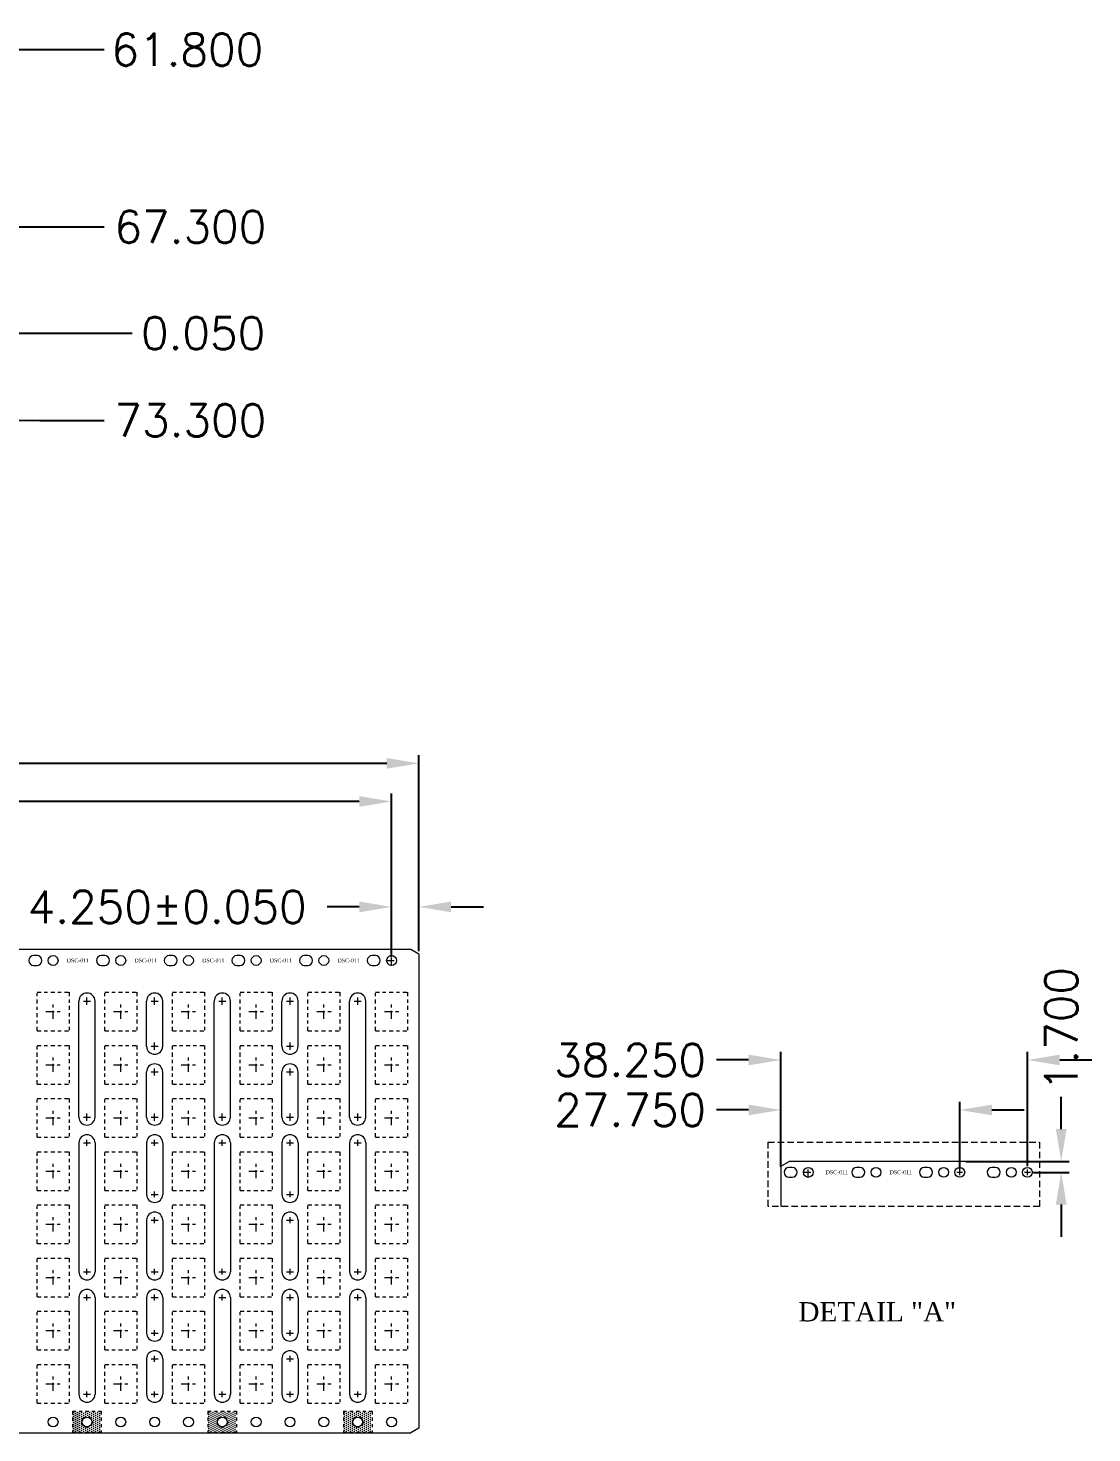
# Model space of a CAD drawing. Header units: inches. Extents: x -19 to 58, y -108 to 12.
# Drawn here: x 25.43 to 58.44, y -104.72 to -61.13 of the extents above; entities that cross this region are included whole.
import ezdxf

# ---------------------------------------------------------------- set-up
doc = ezdxf.new("R2010")
doc.units = ezdxf.units.IN
doc.header["$LTSCALE"] = 0.1
doc.header["$MEASUREMENT"] = 0
for name, pattern in [('ACANSTGL', [0.11811, 0.07874, -0.03937]), ('CENTER', [2, 1.25, -0.25, 0.25, -0.25]), ('DASHED2', [0.375, 0.25, -0.125]), ('HIDDEN', [0.375, 0.25, -0.125])]:
    doc.linetypes.add(name, pattern=pattern)
doc.layers.add('1', color=7, linetype='Continuous')
doc.layers.add('3D', color=4, linetype='Continuous')
doc.layers.add('1D', color=4, linetype='Continuous', lineweight=9)
doc.layers.add('P-L', color=7, linetype='HIDDEN', lineweight=13)
doc.styles.add('ROMANS2', font='romantic.ttf')
doc.styles.add('TEXT-1', font='simplex.shx')
doc.dimstyles.new('DM-1-1', dxfattribs={"dimtxt": 1, "dimasz": 1, "dimexe": 0.25, "dimexo": 0.1, "dimgap": 0.2, "dimtad": 0, "dimdec": 3, "dimzin": 0, "dimdsep": 46, "dimtxsty": 'TEXT-1', "dimcen": 0.09, "dimclrd": 256, "dimclre": 256, "dimclrt": 256, "dimadec": 0, "dimazin": 0, "dimtfac": 1, "dimtdec": 3, "dimtofl": 0, "dimtmove": 0, "dimatfit": 0, "dimfxl": 1, "dimtolj": 1, "dimtzin": 0, "dimarcsym": 0})
doc.dimstyles.new('複本 DM-1-5', dxfattribs={"dimtxt": 1, "dimasz": 1, "dimexe": 0.25, "dimexo": 0.1, "dimgap": 0.2, "dimtad": 0, "dimdec": 3, "dimlfac": 5, "dimzin": 0, "dimdsep": 46, "dimtxsty": 'TEXT-1', "dimcen": 0.09, "dimclrd": 256, "dimclre": 256, "dimclrt": 256, "dimadec": 0, "dimazin": 0, "dimtfac": 1, "dimtdec": 3, "dimtofl": 0, "dimtmove": 0, "dimatfit": 0, "dimfxl": 1, "dimtolj": 1, "dimtzin": 0, "dimarcsym": 0})

# ---------------------------------------------------------------- blocks, each defined once
blk = doc.blocks.new('*D29')
at = {"layer": '1D', "lineweight": -2, "transparency": 16777216}
for p, q in [((-1596.2, 505.932), (-1591.544, 505.932)), ((-1591.544, 505.932), (-1589.544, 505.928)), ((-1589.544, 505.928), (-1587.544, 505.928))]:
    blk.add_line(p, q, dxfattribs=at)
at = {"layer": 'Defpoints', "color": 0, "transparency": 16777216}
for p in [(-1615.334, 579.232), (-1596.3, 505.932), (-1587.544, 505.928)]:
    blk.add_point(p, dxfattribs=at)
at = {"layer": '1D', "transparency": 16777216, "insert": (-1584.868, 505.928), "char_height": 1, "attachment_point": 5, "style": 'TEXT-1'}
blk.add_mtext('\\A1;73.300', dxfattribs=at)
blk = doc.blocks.new('*D13')
at = {"layer": '1D', "lineweight": -2, "transparency": 16777216}
for p, q in [((-1627.778, 489.461), (-1627.778, 495.534)), ((-1626.778, 495.284), (-1610.337, 495.284)), ((-1578.778, 495.284), (-1598.699, 495.284)), ((-1577.778, 489.461), (-1577.778, 495.534))]:
    blk.add_line(p, q, dxfattribs=at)
at = {"layer": '1D', "transparency": 16777216}
for points in [[(-1626.778, 495.451), (-1626.778, 495.118), (-1627.778, 495.284)], [(-1578.778, 495.451), (-1578.778, 495.118), (-1577.778, 495.284)]]:
    blk.add_solid(points, dxfattribs=at)
at = {"layer": 'Defpoints', "color": 0, "transparency": 16777216}
for p in [(-1577.778, 495.284), (-1627.778, 489.361), (-1577.778, 489.361)]:
    blk.add_point(p, dxfattribs=at)
at = {"layer": '1D', "transparency": 16777216, "insert": (-1604.518, 495.284), "char_height": 1, "attachment_point": 5, "style": 'TEXT-1'}
blk.add_mtext('\\A1;250.000%%p0.100', dxfattribs=at)
blk = doc.blocks.new('*D14')
at = {"layer": '1D', "lineweight": -2, "transparency": 16777216}
for p, q in [((-1626.928, 489.267), (-1626.928, 494.351)), ((-1578.628, 489.267), (-1578.628, 494.351)), ((-1625.928, 494.101), (-1610.231, 494.101)), ((-1579.628, 494.101), (-1598.593, 494.101))]:
    blk.add_line(p, q, dxfattribs=at)
at = {"layer": '1D', "transparency": 16777216}
for points in [[(-1625.928, 494.268), (-1625.928, 493.934), (-1626.928, 494.101)], [(-1579.628, 494.268), (-1579.628, 493.934), (-1578.628, 494.101)]]:
    blk.add_solid(points, dxfattribs=at)
at = {"layer": 'Defpoints', "color": 0, "transparency": 16777216}
for p in [(-1578.628, 494.101), (-1626.928, 489.167), (-1578.628, 489.167)]:
    blk.add_point(p, dxfattribs=at)
at = {"layer": '1D', "transparency": 16777216, "insert": (-1604.412, 494.101), "char_height": 1, "attachment_point": 5, "style": 'TEXT-1'}
blk.add_mtext('\\A1;241.500%%p0.050', dxfattribs=at)
blk = doc.blocks.new('*D17')
at = {"layer": '1D', "lineweight": -2, "transparency": 16777216}
for p, q in [((-1578.628, 489.267), (-1578.628, 491.08)), ((-1577.778, 489.461), (-1577.778, 491.08)), ((-1579.628, 490.83), (-1580.628, 490.83)), ((-1576.778, 490.83), (-1575.778, 490.83))]:
    blk.add_line(p, q, dxfattribs=at)
at = {"layer": '1D', "transparency": 16777216}
for points in [[(-1579.628, 490.997), (-1579.628, 490.663), (-1578.628, 490.83)], [(-1576.778, 490.997), (-1576.778, 490.663), (-1577.778, 490.83)]]:
    blk.add_solid(points, dxfattribs=at)
at = {"layer": 'Defpoints', "color": 0, "transparency": 16777216}
for p in [(-1578.628, 490.83), (-1578.628, 489.167), (-1577.778, 489.361)]:
    blk.add_point(p, dxfattribs=at)
at = {"layer": '1D', "transparency": 16777216, "insert": (-1585.59, 490.83), "char_height": 1, "attachment_point": 5, "style": 'TEXT-1'}
blk.add_mtext('\\A1;4.250%%p0.050', dxfattribs=at)
blk = doc.blocks.new('*D41')
at = {"layer": '1D', "lineweight": -2, "transparency": 16777216}
blk.add_line((-1609.984, 511.932), (-1587.544, 511.932), dxfattribs=at)
at = {"layer": 'Defpoints', "color": 0, "transparency": 16777216}
for p in [(-1615.334, 579.232), (-1610.084, 511.932), (-1587.544, 511.932)]:
    blk.add_point(p, dxfattribs=at)
at = {"layer": '1D', "transparency": 16777216, "insert": (-1584.868, 511.932), "char_height": 1, "attachment_point": 5, "style": 'TEXT-1'}
blk.add_mtext('\\A1;67.300', dxfattribs=at)
blk = doc.blocks.new('*D42')
at = {"layer": '1D', "lineweight": -2, "transparency": 16777216}
blk.add_line((-1599.484, 517.432), (-1587.544, 517.432), dxfattribs=at)
at = {"layer": 'Defpoints', "color": 0, "transparency": 16777216}
for p in [(-1615.334, 579.232), (-1599.584, 517.432), (-1587.544, 517.432)]:
    blk.add_point(p, dxfattribs=at)
at = {"layer": '1D', "transparency": 16777216, "insert": (-1584.963, 517.432), "char_height": 1, "attachment_point": 5, "style": 'TEXT-1'}
blk.add_mtext('\\A1;61.800', dxfattribs=at)
blk = doc.blocks.new('*D48')
at = {"layer": '1D', "lineweight": -2, "transparency": 16777216}
for p, q in [((-1609.322, 507.732), (-1609.322, 508.883)), ((-1609.272, 507.732), (-1609.272, 508.883)), ((-1610.322, 508.633), (-1611.322, 508.633)), ((-1608.272, 508.633), (-1586.672, 508.633))]:
    blk.add_line(p, q, dxfattribs=at)
at = {"layer": '1D', "transparency": 16777216}
for points in [[(-1610.322, 508.799), (-1610.322, 508.466), (-1609.322, 508.633)], [(-1608.272, 508.799), (-1608.272, 508.466), (-1609.272, 508.633)]]:
    blk.add_solid(points, dxfattribs=at)
at = {"layer": 'Defpoints', "color": 0, "transparency": 16777216}
for p in [(-1609.272, 508.633), (-1609.322, 507.632), (-1609.272, 507.632)]:
    blk.add_point(p, dxfattribs=at)
at = {"layer": '1D', "transparency": 16777216, "insert": (-1584.472, 508.633), "char_height": 1, "attachment_point": 5, "style": 'TEXT-1'}
blk.add_mtext('\\A1;0.050', dxfattribs=at)
blk = doc.blocks.new('*D52')
at = {"layer": '1D', "lineweight": -2, "transparency": 16777216}
for p, q in [((-1566.547, 482.768), (-1566.547, 484.778)), ((-1560.997, 482.693), (-1560.997, 484.778)), ((-1567.547, 484.528), (-1568.547, 484.528)), ((-1559.997, 484.528), (-1558.997, 484.528))]:
    blk.add_line(p, q, dxfattribs=at)
at = {"layer": '1D', "transparency": 16777216}
for points in [[(-1567.547, 484.695), (-1567.547, 484.361), (-1566.547, 484.528)], [(-1559.997, 484.695), (-1559.997, 484.361), (-1560.997, 484.528)]]:
    blk.add_solid(points, dxfattribs=at)
at = {"layer": 'Defpoints', "color": 0, "transparency": 16777216}
for p in [(-1566.547, 484.528), (-1566.547, 482.668), (-1560.997, 482.593)]:
    blk.add_point(p, dxfattribs=at)
at = {"layer": '1D', "transparency": 16777216, "insert": (-1571.224, 484.528), "char_height": 1, "attachment_point": 5, "style": 'TEXT-1'}
blk.add_mtext('\\A1;27.750', dxfattribs=at)
blk = doc.blocks.new('*D53')
at = {"layer": '1D', "lineweight": -2, "transparency": 16777216}
for p, q in [((-1557.849, 483.933), (-1557.849, 484.933)), ((-1560.81, 482.933), (-1557.599, 482.933)), ((-1558.707, 482.593), (-1557.599, 482.593)), ((-1557.849, 481.593), (-1557.849, 480.593))]:
    blk.add_line(p, q, dxfattribs=at)
at = {"layer": '1D', "transparency": 16777216}
for points in [[(-1558.016, 483.933), (-1557.683, 483.933), (-1557.849, 482.933)], [(-1558.016, 481.593), (-1557.683, 481.593), (-1557.849, 482.593)]]:
    blk.add_solid(points, dxfattribs=at)
at = {"layer": 'Defpoints', "color": 0, "transparency": 16777216}
for p in [(-1560.91, 482.933), (-1558.807, 482.593), (-1557.849, 482.933)]:
    blk.add_point(p, dxfattribs=at)
at = {"layer": '1D', "transparency": 16777216, "insert": (-1557.849, 487.038), "char_height": 1, "attachment_point": 5, "rotation": 90, "style": 'TEXT-1'}
blk.add_mtext('\\A1;1.700', dxfattribs=at)
blk = doc.blocks.new('*D54')
at = {"layer": '1D', "lineweight": -2, "transparency": 16777216}
for p, q in [((-1567.547, 486.08), (-1568.547, 486.08)), ((-1566.547, 483.435), (-1566.547, 486.33)), ((-1558.897, 482.783), (-1558.897, 486.33)), ((-1557.897, 486.08), (-1556.897, 486.08))]:
    blk.add_line(p, q, dxfattribs=at)
at = {"layer": '1D', "transparency": 16777216}
for points in [[(-1567.547, 486.247), (-1567.547, 485.913), (-1566.547, 486.08)], [(-1557.897, 486.247), (-1557.897, 485.913), (-1558.897, 486.08)]]:
    blk.add_solid(points, dxfattribs=at)
at = {"layer": 'Defpoints', "color": 0, "transparency": 16777216}
for p in [(-1566.547, 486.08), (-1566.547, 483.335), (-1558.897, 482.683)]:
    blk.add_point(p, dxfattribs=at)
at = {"layer": '1D', "transparency": 16777216, "insert": (-1571.224, 486.08), "char_height": 1, "attachment_point": 5, "style": 'TEXT-1'}
blk.add_mtext('\\A1;38.250', dxfattribs=at)

msp = doc.modelspace()

# ---------------------------------------------------------------- hatches: boundary and pattern name
at = {"layer": '1D'}
h = msp.add_hatch(dxfattribs=at)
h.set_pattern_fill('DOTS', color=0, angle=90, style=0)
h.set_pattern_definition([(90, (-2052.287314, 220.92029), (-0.0625, 0.03125), [0, -0.0625])])
h.paths.add_polyline_path([(26.8107, -104.04979), (26.8107, -104.70479), (27.7007, -104.70479), (27.7007, -104.04979)])
edge = h.paths.add_edge_path(flags=16)
edge.add_arc((27.2557, -104.38479), 0.1624, 0, 360)
h = msp.add_hatch(dxfattribs=at)
h.set_pattern_fill('DOTS', color=0, angle=90, style=0)
h.set_pattern_definition([(90, (-2048.087314, 220.92029), (-0.0625, 0.03125), [0, -0.0625])])
h.paths.add_polyline_path([(31.0107, -104.04979), (31.0107, -104.70479), (31.9007, -104.70479), (31.9007, -104.04979)])
edge = h.paths.add_edge_path(flags=16)
edge.add_arc((31.4557, -104.38479), 0.1624, 0, 360)
h = msp.add_hatch(dxfattribs=at)
h.set_pattern_fill('DOTS', color=0, angle=90, style=0)
h.set_pattern_definition([(90, (-2043.887314, 220.92029), (-0.0625, 0.03125), [0, -0.0625])])
h.paths.add_polyline_path([(35.2107, -104.04979), (35.2107, -104.70479), (36.1007, -104.70479), (36.1007, -104.04979)])
edge = h.paths.add_edge_path(flags=16)
edge.add_arc((35.6557, -104.38479), 0.1624, 0, 360)

# ---------------------------------------------------------------- linework, layer by layer
at = {"lineweight": 9}
for p, q in [((37.3023, -89.72479), (-12.1909, -89.72479)), ((37.5557, -89.87111), (37.3023, -89.72479)), ((37.5557, -89.87111), (37.5557, -104.57847)), ((48.78642, -96.44508), (49.03982, -96.29876)), ((54.81444, -96.29876), (49.03982, -96.29876)), ((48.78642, -96.44508), (48.78642, -97.69621)), ((37.5557, -104.57847), (37.3023, -104.72479)), ((-12.1909, -104.72479), (37.3023, -104.72479))]:
    msp.add_line(p, q, dxfattribs=at)
at = {"layer": '1', "lineweight": 9}
for p, q in [((25.7057, -89.91239), (25.6057, -89.91239)), ((25.6057, -90.21719), (25.7057, -90.21719)), ((27.8057, -89.91239), (27.7057, -89.91239)), ((27.7057, -90.21719), (27.8057, -90.21719)), ((29.9057, -89.91239), (29.8057, -89.91239)), ((29.8057, -90.21719), (29.9057, -90.21719)), ((32.0057, -89.91239), (31.9057, -89.91239)), ((31.9057, -90.21719), (32.0057, -90.21719)), ((34.1057, -89.91239), (34.0057, -89.91239)), ((34.0057, -90.21719), (34.1057, -90.21719)), ((36.2057, -89.91239), (36.1057, -89.91239)), ((36.1057, -90.21719), (36.2057, -90.21719)), ((49.13642, -96.48636), (49.03642, -96.48636)), ((51.23642, -96.48636), (51.13642, -96.48636)), ((53.33642, -96.48636), (53.23642, -96.48636)), ((55.43642, -96.48636), (55.33642, -96.48636)), ((49.03642, -96.79116), (49.13642, -96.79116)), ((51.13642, -96.79116), (51.23642, -96.79116)), ((53.23642, -96.79116), (53.33642, -96.79116)), ((55.33642, -96.79116), (55.43642, -96.79116))]:
    msp.add_line(p, q, dxfattribs=at)
at = {"layer": '1', "lineweight": 9, "ltscale": 2}
for centre in [(26.2057, -90.06479), (28.3057, -90.06479), (30.4057, -90.06479), (32.5057, -90.06479), (34.6057, -90.06479), (36.7057, -90.06479), (49.63642, -96.63876), (51.73642, -96.63876), (53.83642, -96.63876), (55.93642, -96.63876)]:
    msp.add_circle(centre, 0.1524, dxfattribs=at)
at = {"layer": '1', "lineweight": 9}
for centre in [(26.2057, -104.38479), (27.2557, -104.38479), (28.3057, -104.38479), (29.3557, -104.38479), (30.4057, -104.38479), (31.4557, -104.38479), (32.5057, -104.38479), (33.5557, -104.38479), (34.6057, -104.38479), (35.6557, -104.38479), (36.7057, -104.38479)]:
    msp.add_circle(centre, 0.1524, dxfattribs=at)
for centre, start, end in [((25.6057, -90.06479), 90, 270), ((25.7057, -90.06479), 270, 90), ((27.7057, -90.06479), 90, 270), ((27.8057, -90.06479), 270, 90), ((29.8057, -90.06479), 90, 270), ((29.9057, -90.06479), 270, 90), ((31.9057, -90.06479), 90, 270), ((32.0057, -90.06479), 270, 90), ((34.0057, -90.06479), 90, 270), ((34.1057, -90.06479), 270, 90), ((36.1057, -90.06479), 90, 270), ((36.2057, -90.06479), 270, 90), ((49.03642, -96.63876), 90, 270), ((49.13642, -96.63876), 270, 90), ((51.13642, -96.63876), 90, 270), ((51.23642, -96.63876), 270, 90), ((53.23642, -96.63876), 90, 270), ((53.33642, -96.63876), 270, 90), ((55.33642, -96.63876), 90, 270), ((55.43642, -96.63876), 270, 90)]:
    msp.add_arc(centre, 0.1524, start, end, dxfattribs=at)
at = {"layer": '1D', "color": 0}
for p, q in [((27.00569, -94.92479), (27.00569, -91.32479)), ((27.50569, -94.92479), (27.50569, -91.32479)), ((29.10569, -92.72479), (29.10569, -91.32479)), ((29.60569, -92.72479), (29.60569, -91.32479)), ((31.20569, -94.92479), (31.20569, -91.32479)), ((31.70569, -94.92479), (31.70569, -91.32479)), ((33.30569, -92.72479), (33.30569, -91.32479)), ((33.80569, -92.72479), (33.80569, -91.32479)), ((35.40569, -94.92479), (35.40569, -91.32479)), ((35.90569, -94.92479), (35.90569, -91.32479)), ((29.10569, -94.92479), (29.10569, -93.52479)), ((29.60569, -94.92479), (29.60569, -93.52479)), ((33.30569, -94.92479), (33.30569, -93.52479)), ((33.80569, -94.92479), (33.80569, -93.52479)), ((27.00569, -95.72479), (27.00569, -99.72479)), ((27.50569, -95.72479), (27.50569, -99.72479)), ((29.10569, -95.72479), (29.10569, -97.32479)), ((29.60569, -95.72479), (29.60569, -97.32479)), ((31.20569, -95.72479), (31.20569, -99.72479)), ((31.70569, -95.72479), (31.70569, -99.72479)), ((33.30569, -95.72479), (33.30569, -97.32479)), ((33.80569, -95.72479), (33.80569, -97.32479)), ((35.40569, -95.72479), (35.40569, -99.72479)), ((35.90569, -95.72479), (35.90569, -99.72479)), ((29.10569, -98.12479), (29.10569, -99.72479)), ((29.60569, -98.12479), (29.60569, -99.72479)), ((33.30569, -98.12479), (33.30569, -99.72479)), ((33.80569, -98.12479), (33.80569, -99.72479)), ((27.00569, -100.52479), (27.00569, -103.52479)), ((27.50569, -100.52479), (27.50569, -103.52479)), ((29.10569, -100.52479), (29.10569, -101.62479)), ((29.60569, -100.52479), (29.60569, -101.62479)), ((31.20569, -100.52479), (31.20569, -103.52479)), ((31.70569, -100.52479), (31.70569, -103.52479)), ((33.30569, -100.52479), (33.30569, -101.62479)), ((33.80569, -100.52479), (33.80569, -101.62479)), ((35.40569, -100.52479), (35.40569, -103.52479)), ((35.90569, -100.52479), (35.90569, -103.52479)), ((29.10569, -102.42479), (29.10569, -103.52479)), ((29.60569, -102.42479), (29.60569, -103.52479)), ((33.30569, -102.42479), (33.30569, -103.52479)), ((33.80569, -102.42479), (33.80569, -103.52479))]:
    msp.add_line(p, q, dxfattribs=at)
at = {"layer": '1D'}
for p, q in [((54.24642, -96.63876), (54.42642, -96.63876)), ((54.33642, -96.72876), (54.33642, -96.54876)), ((56.34642, -96.63876), (56.52642, -96.63876)), ((56.43642, -96.72876), (56.43642, -96.54876))]:
    msp.add_line(p, q, dxfattribs=at)
at = {"layer": '1D', "linetype": 'ACANSTGL', "ltscale": 10}
for p, q in [((26.8107, -104.04979), (27.7007, -104.04979)), ((26.8107, -104.04979), (26.8107, -104.70479)), ((27.7007, -104.04979), (27.7007, -104.70479)), ((31.0107, -104.04979), (31.9007, -104.04979)), ((31.0107, -104.04979), (31.0107, -104.70479)), ((31.9007, -104.04979), (31.9007, -104.70479)), ((35.2107, -104.04979), (36.1007, -104.04979)), ((35.2107, -104.04979), (35.2107, -104.70479)), ((36.1007, -104.04979), (36.1007, -104.70479)), ((26.8107, -104.70479), (27.7007, -104.70479)), ((31.0107, -104.70479), (31.9007, -104.70479)), ((35.2107, -104.70479), (36.1007, -104.70479))]:
    msp.add_line(p, q, dxfattribs=at)
at = {"layer": '1D', "color": 6, "linetype": 'DASHED2', "ltscale": 8}
msp.add_lwpolyline([(48.39175, -95.70225), (56.81444, -95.70225), (56.81444, -97.69621), (48.39175, -97.69621)], close=True, dxfattribs=at)
at = {"layer": '1D', "color": 0}
for centre in [(54.33642, -96.63876), (56.43642, -96.63876)]:
    msp.add_circle(centre, 0.1524, dxfattribs=at)
for centre, start, end in [((27.25569, -91.32479), 0, 180), ((29.35569, -91.32479), 0, 180), ((31.45569, -91.32479), 0, 180), ((33.55569, -91.32479), 0, 180), ((35.65569, -91.32479), 0, 180), ((29.35569, -92.72479), 180, 0), ((33.55569, -92.72479), 180, 0), ((29.35569, -93.52479), 0, 180), ((33.55569, -93.52479), 0, 180), ((27.25569, -94.92479), 180, 0), ((29.35569, -94.92479), 180, 0), ((31.45569, -94.92479), 180, 0), ((33.55569, -94.92479), 180, 0), ((35.65569, -94.92479), 180, 0), ((27.25569, -95.72479), 0, 180), ((29.35569, -95.72479), 0, 180), ((31.45569, -95.72479), 0, 180), ((33.55569, -95.72479), 0, 180), ((35.65569, -95.72479), 0, 180), ((29.35569, -97.32479), 180, 0), ((33.55569, -97.32479), 180, 0), ((29.35569, -98.12479), 0, 180), ((33.55569, -98.12479), 0, 180), ((27.25569, -99.72479), 180, 0), ((27.25569, -99.72479), 180, 0), ((29.35569, -99.72479), 180, 0), ((31.45569, -99.72479), 180, 0), ((31.45569, -99.72479), 180, 0), ((33.55569, -99.72479), 180, 0), ((35.65569, -99.72479), 180, 0), ((35.65569, -99.72479), 180, 0), ((27.25569, -100.52479), 0, 180), ((29.35569, -100.52479), 0, 180), ((31.45569, -100.52479), 0, 180), ((33.55569, -100.52479), 0, 180), ((35.65569, -100.52479), 0, 180), ((29.35569, -101.62479), 180, 0), ((33.55569, -101.62479), 180, 0), ((29.35569, -102.42479), 0, 180), ((33.55569, -102.42479), 0, 180), ((27.25569, -103.52479), 180, 0), ((29.35569, -103.52479), 180, 0), ((31.45569, -103.52479), 180, 0), ((33.55569, -103.52479), 180, 0), ((35.65569, -103.52479), 180, 0)]:
    msp.add_arc(centre, 0.25, start, end, dxfattribs=at)
at = {"layer": '3D', "color": 1, "linetype": 'CENTER', "lineweight": 9, "ltscale": 2}
for p, q in [((36.53878, -90.06479), (36.87262, -90.06479)), ((36.7057, -90.23171), (36.7057, -89.89787)), ((26.2057, -91.87235), (26.2057, -91.42724)), ((28.3057, -91.87235), (28.3057, -91.42724)), ((30.4057, -91.87235), (30.4057, -91.42724)), ((32.5057, -91.87235), (32.5057, -91.42724)), ((34.6057, -91.87235), (34.6057, -91.42724)), ((36.7057, -91.87235), (36.7057, -91.42724)), ((25.98314, -91.64979), (26.42826, -91.64979)), ((28.08314, -91.64979), (28.52826, -91.64979)), ((30.18314, -91.64979), (30.62826, -91.64979)), ((32.28314, -91.64979), (32.72826, -91.64979)), ((34.38314, -91.64979), (34.82826, -91.64979)), ((36.48314, -91.64979), (36.92826, -91.64979)), ((26.2057, -93.52235), (26.2057, -93.07724)), ((28.3057, -93.52235), (28.3057, -93.07724)), ((30.4057, -93.52235), (30.4057, -93.07724)), ((32.5057, -93.52235), (32.5057, -93.07724)), ((34.6057, -93.52235), (34.6057, -93.07724)), ((36.7057, -93.52235), (36.7057, -93.07724)), ((25.98314, -93.29979), (26.42826, -93.29979)), ((28.08314, -93.29979), (28.52826, -93.29979)), ((30.18314, -93.29979), (30.62826, -93.29979)), ((32.28314, -93.29979), (32.72826, -93.29979)), ((34.38314, -93.29979), (34.82826, -93.29979)), ((36.48314, -93.29979), (36.92826, -93.29979)), ((25.98314, -94.94979), (26.42826, -94.94979)), ((26.2057, -95.17235), (26.2057, -94.72724)), ((28.08314, -94.94979), (28.52826, -94.94979)), ((28.3057, -95.17235), (28.3057, -94.72724)), ((30.18314, -94.94979), (30.62826, -94.94979)), ((30.4057, -95.17235), (30.4057, -94.72724)), ((32.28314, -94.94979), (32.72826, -94.94979)), ((32.5057, -95.17235), (32.5057, -94.72724)), ((34.38314, -94.94979), (34.82826, -94.94979)), ((34.6057, -95.17235), (34.6057, -94.72724)), ((36.48314, -94.94979), (36.92826, -94.94979)), ((36.7057, -95.17235), (36.7057, -94.72724)), ((25.98314, -96.59979), (26.42826, -96.59979)), ((26.2057, -96.82235), (26.2057, -96.37724)), ((28.08314, -96.59979), (28.52826, -96.59979)), ((28.3057, -96.82235), (28.3057, -96.37724)), ((30.18314, -96.59979), (30.62826, -96.59979)), ((30.4057, -96.82235), (30.4057, -96.37724)), ((32.28314, -96.59979), (32.72826, -96.59979)), ((32.5057, -96.82235), (32.5057, -96.37724)), ((34.38314, -96.59979), (34.82826, -96.59979)), ((34.6057, -96.82235), (34.6057, -96.37724)), ((36.48314, -96.59979), (36.92826, -96.59979)), ((36.7057, -96.82235), (36.7057, -96.37724)), ((49.46951, -96.63876), (49.80334, -96.63876)), ((49.63642, -96.80567), (49.63642, -96.47184)), ((26.2057, -98.47235), (26.2057, -98.02724)), ((28.3057, -98.47235), (28.3057, -98.02724)), ((30.4057, -98.47235), (30.4057, -98.02724)), ((32.5057, -98.47235), (32.5057, -98.02724)), ((34.6057, -98.47235), (34.6057, -98.02724)), ((36.7057, -98.47235), (36.7057, -98.02724)), ((25.98314, -98.24979), (26.42826, -98.24979)), ((28.08314, -98.24979), (28.52826, -98.24979)), ((30.18314, -98.24979), (30.62826, -98.24979)), ((32.28314, -98.24979), (32.72826, -98.24979)), ((34.38314, -98.24979), (34.82826, -98.24979)), ((36.48314, -98.24979), (36.92826, -98.24979)), ((26.2057, -100.12235), (26.2057, -99.67724)), ((28.3057, -100.12235), (28.3057, -99.67724)), ((30.4057, -100.12235), (30.4057, -99.67724)), ((32.5057, -100.12235), (32.5057, -99.67724)), ((34.6057, -100.12235), (34.6057, -99.67724)), ((36.7057, -100.12235), (36.7057, -99.67724)), ((25.98314, -99.89979), (26.42826, -99.89979)), ((28.08314, -99.89979), (28.52826, -99.89979)), ((30.18314, -99.89979), (30.62826, -99.89979)), ((32.28314, -99.89979), (32.72826, -99.89979)), ((34.38314, -99.89979), (34.82826, -99.89979)), ((36.48314, -99.89979), (36.92826, -99.89979)), ((25.98314, -101.54979), (26.42826, -101.54979)), ((26.2057, -101.77235), (26.2057, -101.32724)), ((28.08314, -101.54979), (28.52826, -101.54979)), ((28.3057, -101.77235), (28.3057, -101.32724)), ((30.18314, -101.54979), (30.62826, -101.54979)), ((30.4057, -101.77235), (30.4057, -101.32724)), ((32.28314, -101.54979), (32.72826, -101.54979)), ((32.5057, -101.77235), (32.5057, -101.32724)), ((34.38314, -101.54979), (34.82826, -101.54979)), ((34.6057, -101.77235), (34.6057, -101.32724)), ((36.48314, -101.54979), (36.92826, -101.54979)), ((36.7057, -101.77235), (36.7057, -101.32724)), ((25.98314, -103.19979), (26.42826, -103.19979)), ((26.2057, -103.42235), (26.2057, -102.97724)), ((28.08314, -103.19979), (28.52826, -103.19979)), ((28.3057, -103.42235), (28.3057, -102.97724)), ((30.18314, -103.19979), (30.62826, -103.19979)), ((30.4057, -103.42235), (30.4057, -102.97724)), ((32.28314, -103.19979), (32.72826, -103.19979)), ((32.5057, -103.42235), (32.5057, -102.97724)), ((34.38314, -103.19979), (34.82826, -103.19979)), ((34.6057, -103.42235), (34.6057, -102.97724)), ((36.48314, -103.19979), (36.92826, -103.19979)), ((36.7057, -103.42235), (36.7057, -102.97724))]:
    msp.add_line(p, q, dxfattribs=at)
at = {"layer": '3D', "color": 2, "linetype": 'CENTER', "lineweight": 9}
for p, q in [((25.7057, -92.24979), (25.7057, -91.04979)), ((25.7057, -91.04979), (26.7057, -91.04979)), ((26.7057, -91.04979), (26.7057, -92.24979)), ((27.8057, -92.24979), (27.8057, -91.04979)), ((27.8057, -91.04979), (28.8057, -91.04979)), ((28.8057, -91.04979), (28.8057, -92.24979)), ((29.9057, -92.24979), (29.9057, -91.04979)), ((29.9057, -91.04979), (30.9057, -91.04979)), ((30.9057, -91.04979), (30.9057, -92.24979)), ((32.0057, -92.24979), (32.0057, -91.04979)), ((32.0057, -91.04979), (33.0057, -91.04979)), ((33.0057, -91.04979), (33.0057, -92.24979)), ((34.1057, -92.24979), (34.1057, -91.04979)), ((34.1057, -91.04979), (35.1057, -91.04979)), ((35.1057, -91.04979), (35.1057, -92.24979)), ((36.2057, -92.24979), (36.2057, -91.04979)), ((36.2057, -91.04979), (37.2057, -91.04979)), ((37.2057, -91.04979), (37.2057, -92.24979)), ((25.7057, -92.24979), (26.7057, -92.24979)), ((27.8057, -92.24979), (28.8057, -92.24979)), ((29.9057, -92.24979), (30.9057, -92.24979)), ((32.0057, -92.24979), (33.0057, -92.24979)), ((34.1057, -92.24979), (35.1057, -92.24979)), ((36.2057, -92.24979), (37.2057, -92.24979)), ((25.7057, -93.89979), (25.7057, -92.69979)), ((25.7057, -92.69979), (26.7057, -92.69979)), ((26.7057, -92.69979), (26.7057, -93.89979)), ((27.8057, -93.89979), (27.8057, -92.69979)), ((27.8057, -92.69979), (28.8057, -92.69979)), ((28.8057, -92.69979), (28.8057, -93.89979)), ((29.9057, -93.89979), (29.9057, -92.69979)), ((29.9057, -92.69979), (30.9057, -92.69979)), ((30.9057, -92.69979), (30.9057, -93.89979)), ((32.0057, -93.89979), (32.0057, -92.69979)), ((32.0057, -92.69979), (33.0057, -92.69979)), ((33.0057, -92.69979), (33.0057, -93.89979)), ((34.1057, -93.89979), (34.1057, -92.69979)), ((34.1057, -92.69979), (35.1057, -92.69979)), ((35.1057, -92.69979), (35.1057, -93.89979)), ((36.2057, -93.89979), (36.2057, -92.69979)), ((36.2057, -92.69979), (37.2057, -92.69979)), ((37.2057, -92.69979), (37.2057, -93.89979)), ((25.7057, -93.89979), (26.7057, -93.89979)), ((27.8057, -93.89979), (28.8057, -93.89979)), ((29.9057, -93.89979), (30.9057, -93.89979)), ((32.0057, -93.89979), (33.0057, -93.89979)), ((34.1057, -93.89979), (35.1057, -93.89979)), ((36.2057, -93.89979), (37.2057, -93.89979)), ((25.7057, -95.54979), (25.7057, -94.34979)), ((25.7057, -94.34979), (26.7057, -94.34979)), ((26.7057, -94.34979), (26.7057, -95.54979)), ((27.8057, -95.54979), (27.8057, -94.34979)), ((27.8057, -94.34979), (28.8057, -94.34979)), ((28.8057, -94.34979), (28.8057, -95.54979)), ((29.9057, -95.54979), (29.9057, -94.34979)), ((29.9057, -94.34979), (30.9057, -94.34979)), ((30.9057, -94.34979), (30.9057, -95.54979)), ((32.0057, -95.54979), (32.0057, -94.34979)), ((32.0057, -94.34979), (33.0057, -94.34979)), ((33.0057, -94.34979), (33.0057, -95.54979)), ((34.1057, -95.54979), (34.1057, -94.34979)), ((34.1057, -94.34979), (35.1057, -94.34979)), ((35.1057, -94.34979), (35.1057, -95.54979)), ((36.2057, -95.54979), (36.2057, -94.34979)), ((36.2057, -94.34979), (37.2057, -94.34979)), ((37.2057, -94.34979), (37.2057, -95.54979)), ((25.7057, -95.54979), (26.7057, -95.54979)), ((27.8057, -95.54979), (28.8057, -95.54979)), ((29.9057, -95.54979), (30.9057, -95.54979)), ((32.0057, -95.54979), (33.0057, -95.54979)), ((34.1057, -95.54979), (35.1057, -95.54979)), ((36.2057, -95.54979), (37.2057, -95.54979)), ((25.7057, -97.19979), (25.7057, -95.99979)), ((25.7057, -95.99979), (26.7057, -95.99979)), ((26.7057, -95.99979), (26.7057, -97.19979)), ((27.8057, -97.19979), (27.8057, -95.99979)), ((27.8057, -95.99979), (28.8057, -95.99979)), ((28.8057, -95.99979), (28.8057, -97.19979)), ((29.9057, -97.19979), (29.9057, -95.99979)), ((29.9057, -95.99979), (30.9057, -95.99979)), ((30.9057, -95.99979), (30.9057, -97.19979)), ((32.0057, -97.19979), (32.0057, -95.99979)), ((32.0057, -95.99979), (33.0057, -95.99979)), ((33.0057, -95.99979), (33.0057, -97.19979)), ((34.1057, -97.19979), (34.1057, -95.99979)), ((34.1057, -95.99979), (35.1057, -95.99979)), ((35.1057, -95.99979), (35.1057, -97.19979)), ((36.2057, -97.19979), (36.2057, -95.99979)), ((36.2057, -95.99979), (37.2057, -95.99979)), ((37.2057, -95.99979), (37.2057, -97.19979)), ((25.7057, -97.19979), (26.7057, -97.19979)), ((27.8057, -97.19979), (28.8057, -97.19979)), ((29.9057, -97.19979), (30.9057, -97.19979)), ((32.0057, -97.19979), (33.0057, -97.19979)), ((34.1057, -97.19979), (35.1057, -97.19979)), ((36.2057, -97.19979), (37.2057, -97.19979)), ((25.7057, -98.84979), (25.7057, -97.64979)), ((25.7057, -97.64979), (26.7057, -97.64979)), ((26.7057, -97.64979), (26.7057, -98.84979)), ((27.8057, -98.84979), (27.8057, -97.64979)), ((27.8057, -97.64979), (28.8057, -97.64979)), ((28.8057, -97.64979), (28.8057, -98.84979)), ((29.9057, -98.84979), (29.9057, -97.64979)), ((29.9057, -97.64979), (30.9057, -97.64979)), ((30.9057, -97.64979), (30.9057, -98.84979)), ((32.0057, -98.84979), (32.0057, -97.64979)), ((32.0057, -97.64979), (33.0057, -97.64979)), ((33.0057, -97.64979), (33.0057, -98.84979)), ((34.1057, -98.84979), (34.1057, -97.64979)), ((34.1057, -97.64979), (35.1057, -97.64979)), ((35.1057, -97.64979), (35.1057, -98.84979)), ((36.2057, -98.84979), (36.2057, -97.64979)), ((36.2057, -97.64979), (37.2057, -97.64979)), ((37.2057, -97.64979), (37.2057, -98.84979)), ((25.7057, -98.84979), (26.7057, -98.84979)), ((27.8057, -98.84979), (28.8057, -98.84979)), ((29.9057, -98.84979), (30.9057, -98.84979)), ((32.0057, -98.84979), (33.0057, -98.84979)), ((34.1057, -98.84979), (35.1057, -98.84979)), ((36.2057, -98.84979), (37.2057, -98.84979)), ((25.7057, -100.49979), (25.7057, -99.29979)), ((25.7057, -99.29979), (26.7057, -99.29979)), ((26.7057, -99.29979), (26.7057, -100.49979)), ((27.8057, -100.49979), (27.8057, -99.29979)), ((27.8057, -99.29979), (28.8057, -99.29979)), ((28.8057, -99.29979), (28.8057, -100.49979)), ((29.9057, -100.49979), (29.9057, -99.29979)), ((29.9057, -99.29979), (30.9057, -99.29979)), ((30.9057, -99.29979), (30.9057, -100.49979)), ((32.0057, -100.49979), (32.0057, -99.29979)), ((32.0057, -99.29979), (33.0057, -99.29979)), ((33.0057, -99.29979), (33.0057, -100.49979)), ((34.1057, -100.49979), (34.1057, -99.29979)), ((34.1057, -99.29979), (35.1057, -99.29979)), ((35.1057, -99.29979), (35.1057, -100.49979)), ((36.2057, -100.49979), (36.2057, -99.29979)), ((36.2057, -99.29979), (37.2057, -99.29979)), ((37.2057, -99.29979), (37.2057, -100.49979)), ((25.7057, -100.49979), (26.7057, -100.49979)), ((27.8057, -100.49979), (28.8057, -100.49979)), ((29.9057, -100.49979), (30.9057, -100.49979)), ((32.0057, -100.49979), (33.0057, -100.49979)), ((34.1057, -100.49979), (35.1057, -100.49979)), ((36.2057, -100.49979), (37.2057, -100.49979)), ((25.7057, -102.14979), (25.7057, -100.94979)), ((25.7057, -100.94979), (26.7057, -100.94979)), ((26.7057, -100.94979), (26.7057, -102.14979)), ((27.8057, -102.14979), (27.8057, -100.94979)), ((27.8057, -100.94979), (28.8057, -100.94979)), ((28.8057, -100.94979), (28.8057, -102.14979)), ((29.9057, -102.14979), (29.9057, -100.94979)), ((29.9057, -100.94979), (30.9057, -100.94979)), ((30.9057, -100.94979), (30.9057, -102.14979)), ((32.0057, -102.14979), (32.0057, -100.94979)), ((32.0057, -100.94979), (33.0057, -100.94979)), ((33.0057, -100.94979), (33.0057, -102.14979)), ((34.1057, -102.14979), (34.1057, -100.94979)), ((34.1057, -100.94979), (35.1057, -100.94979)), ((35.1057, -100.94979), (35.1057, -102.14979)), ((36.2057, -102.14979), (36.2057, -100.94979)), ((36.2057, -100.94979), (37.2057, -100.94979)), ((37.2057, -100.94979), (37.2057, -102.14979)), ((25.7057, -102.14979), (26.7057, -102.14979)), ((27.8057, -102.14979), (28.8057, -102.14979)), ((29.9057, -102.14979), (30.9057, -102.14979)), ((32.0057, -102.14979), (33.0057, -102.14979)), ((34.1057, -102.14979), (35.1057, -102.14979)), ((36.2057, -102.14979), (37.2057, -102.14979)), ((25.7057, -103.79979), (25.7057, -102.59979)), ((25.7057, -102.59979), (26.7057, -102.59979)), ((26.7057, -102.59979), (26.7057, -103.79979)), ((27.8057, -103.79979), (27.8057, -102.59979)), ((27.8057, -102.59979), (28.8057, -102.59979)), ((28.8057, -102.59979), (28.8057, -103.79979)), ((29.9057, -103.79979), (29.9057, -102.59979)), ((29.9057, -102.59979), (30.9057, -102.59979)), ((30.9057, -102.59979), (30.9057, -103.79979)), ((32.0057, -103.79979), (32.0057, -102.59979)), ((32.0057, -102.59979), (33.0057, -102.59979)), ((33.0057, -102.59979), (33.0057, -103.79979)), ((34.1057, -103.79979), (34.1057, -102.59979)), ((34.1057, -102.59979), (35.1057, -102.59979)), ((35.1057, -102.59979), (35.1057, -103.79979)), ((36.2057, -103.79979), (36.2057, -102.59979)), ((36.2057, -102.59979), (37.2057, -102.59979)), ((37.2057, -102.59979), (37.2057, -103.79979)), ((25.7057, -103.79979), (26.7057, -103.79979)), ((27.8057, -103.79979), (28.8057, -103.79979)), ((29.9057, -103.79979), (30.9057, -103.79979)), ((32.0057, -103.79979), (33.0057, -103.79979)), ((34.1057, -103.79979), (35.1057, -103.79979)), ((36.2057, -103.79979), (37.2057, -103.79979))]:
    msp.add_line(p, q, dxfattribs=at)
at = {"layer": '3D', "color": 1, "linetype": 'CENTER', "lineweight": 5, "ltscale": 2}
for p, q in [((27.14442, -91.32479), (27.36697, -91.32479)), ((27.18444, -91.32479), (27.32695, -91.32479)), ((27.25569, -91.43607), (27.25569, -91.21351)), ((27.25569, -91.39157), (27.25569, -91.25801)), ((29.24442, -91.32479), (29.46697, -91.32479)), ((29.28444, -91.32479), (29.42695, -91.32479)), ((29.35569, -91.43607), (29.35569, -91.21351)), ((29.35569, -91.39157), (29.35569, -91.25801)), ((31.34442, -91.32479), (31.56697, -91.32479)), ((31.38444, -91.32479), (31.52695, -91.32479)), ((31.45569, -91.43607), (31.45569, -91.21351)), ((31.45569, -91.39157), (31.45569, -91.25801)), ((33.44442, -91.32479), (33.66697, -91.32479)), ((33.48444, -91.32479), (33.62695, -91.32479)), ((33.55569, -91.43607), (33.55569, -91.21351)), ((33.55569, -91.39157), (33.55569, -91.25801)), ((35.54442, -91.32479), (35.76697, -91.32479)), ((35.58444, -91.32479), (35.72695, -91.32479)), ((35.65569, -91.43607), (35.65569, -91.21351)), ((35.65569, -91.39157), (35.65569, -91.25801)), ((29.24442, -92.72479), (29.46697, -92.72479)), ((29.35569, -92.83607), (29.35569, -92.61351)), ((29.35569, -92.83607), (29.35569, -92.61351)), ((33.44442, -92.72479), (33.66697, -92.72479)), ((33.55569, -92.83607), (33.55569, -92.61351)), ((33.55569, -92.83607), (33.55569, -92.61351)), ((29.24442, -93.52479), (29.46697, -93.52479)), ((29.35569, -93.62984), (29.35569, -93.41974)), ((33.44442, -93.52479), (33.66697, -93.52479)), ((33.55569, -93.62984), (33.55569, -93.41974)), ((27.14442, -94.92479), (27.36697, -94.92479)), ((27.25569, -95.03607), (27.25569, -94.81351)), ((27.25569, -95.03607), (27.25569, -94.81351)), ((29.24442, -94.92479), (29.46697, -94.92479)), ((29.35569, -95.03607), (29.35569, -94.81351)), ((29.35569, -95.03607), (29.35569, -94.81351)), ((31.34442, -94.92479), (31.56697, -94.92479)), ((31.45569, -95.03607), (31.45569, -94.81351)), ((31.45569, -95.03607), (31.45569, -94.81351)), ((33.44442, -94.92479), (33.66697, -94.92479)), ((33.55569, -95.03607), (33.55569, -94.81351)), ((33.55569, -95.03607), (33.55569, -94.81351)), ((35.54442, -94.92479), (35.76697, -94.92479)), ((35.65569, -95.03607), (35.65569, -94.81351)), ((35.65569, -95.03607), (35.65569, -94.81351)), ((27.14442, -95.72479), (27.36697, -95.72479)), ((27.25569, -95.81717), (27.25569, -95.63241)), ((29.24442, -95.72479), (29.46697, -95.72479)), ((29.35569, -95.81717), (29.35569, -95.63241)), ((31.34442, -95.72479), (31.56697, -95.72479)), ((31.45569, -95.81717), (31.45569, -95.63241)), ((33.44442, -95.72479), (33.66697, -95.72479)), ((33.55569, -95.81717), (33.55569, -95.63241)), ((35.54442, -95.72479), (35.76697, -95.72479)), ((35.65569, -95.81717), (35.65569, -95.63241)), ((29.24442, -97.32479), (29.46697, -97.32479)), ((29.35569, -97.4124), (29.35569, -97.23718)), ((33.44442, -97.32479), (33.66697, -97.32479)), ((33.55569, -97.4124), (33.55569, -97.23718)), ((29.35569, -98.21717), (29.35569, -98.03241)), ((33.55569, -98.21717), (33.55569, -98.03241)), ((29.24442, -98.12479), (29.46697, -98.12479)), ((33.44442, -98.12479), (33.66697, -98.12479)), ((27.14442, -99.72479), (27.36697, -99.72479)), ((27.14442, -99.72479), (27.36697, -99.72479)), ((27.25569, -99.8124), (27.25569, -99.63718)), ((27.25569, -99.8124), (27.25569, -99.63718)), ((29.24442, -99.72479), (29.46697, -99.72479)), ((29.35569, -99.8124), (29.35569, -99.63718)), ((31.34442, -99.72479), (31.56697, -99.72479)), ((31.34442, -99.72479), (31.56697, -99.72479)), ((31.45569, -99.8124), (31.45569, -99.63718)), ((31.45569, -99.8124), (31.45569, -99.63718)), ((33.44442, -99.72479), (33.66697, -99.72479)), ((33.55569, -99.8124), (33.55569, -99.63718)), ((35.54442, -99.72479), (35.76697, -99.72479)), ((35.54442, -99.72479), (35.76697, -99.72479)), ((35.65569, -99.8124), (35.65569, -99.63718)), ((35.65569, -99.8124), (35.65569, -99.63718)), ((27.14442, -100.52479), (27.36697, -100.52479)), ((27.25569, -100.61717), (27.25569, -100.43241)), ((29.24442, -100.52479), (29.46697, -100.52479)), ((29.35569, -100.61717), (29.35569, -100.43241)), ((31.34442, -100.52479), (31.56697, -100.52479)), ((31.45569, -100.61717), (31.45569, -100.43241)), ((33.44442, -100.52479), (33.66697, -100.52479)), ((33.55569, -100.61717), (33.55569, -100.43241)), ((35.54442, -100.52479), (35.76697, -100.52479)), ((35.65569, -100.61717), (35.65569, -100.43241)), ((29.35569, -101.7124), (29.35569, -101.53718)), ((33.55569, -101.7124), (33.55569, -101.53718)), ((29.24442, -101.62479), (29.46697, -101.62479)), ((33.44442, -101.62479), (33.66697, -101.62479)), ((29.24442, -102.42479), (29.46697, -102.42479)), ((29.35569, -102.51717), (29.35569, -102.33241)), ((33.44442, -102.42479), (33.66697, -102.42479)), ((33.55569, -102.51717), (33.55569, -102.33241)), ((27.14442, -103.52479), (27.36697, -103.52479)), ((27.25569, -103.6124), (27.25569, -103.43718)), ((29.24442, -103.52479), (29.46697, -103.52479)), ((29.35569, -103.6124), (29.35569, -103.43718)), ((31.34442, -103.52479), (31.56697, -103.52479)), ((31.45569, -103.6124), (31.45569, -103.43718)), ((33.44442, -103.52479), (33.66697, -103.52479)), ((33.55569, -103.6124), (33.55569, -103.43718)), ((35.54442, -103.52479), (35.76697, -103.52479)), ((35.65569, -103.6124), (35.65569, -103.43718))]:
    msp.add_line(p, q, dxfattribs=at)
at = {"layer": 'P-L', "color": 4, "ltscale": 4}
for centre in [(27.2557, -104.38479), (31.4557, -104.38479), (35.6557, -104.38479)]:
    msp.add_circle(centre, 0.1624, dxfattribs=at)

# ---------------------------------------------------------------- texts
at = {"layer": '1D', "color": 0, "char_height": 0.12, "attachment_point": 1, "style": 'ROMANS2'}
for insert in [(26.62936, -90.00369), (28.72936, -90.00369), (30.82936, -90.00369), (32.92936, -90.00369), (35.02936, -90.00369), (50.1742, -96.57766), (52.16009, -96.57766)]:
    msp.add_mtext_dynamic_manual_height_columns('DSC-011', width=0.4462902, gutter_width=15, heights=[0], dxfattribs=dict(at, insert=insert))
at = {"layer": '1D', "color": 6, "insert": (49.32962, -100.6668), "char_height": 0.6, "attachment_point": 1, "style": 'ROMANS2'}
msp.add_mtext_dynamic_manual_height_columns('DETAIL "A"', width=4.9460908, gutter_width=15, heights=[0], dxfattribs=at)

# ---------------------------------------------------------------- dimensions: what is measured, and where the dimension line sits
at = {"layer": '1D'}
dim = msp.add_ordinate_dim(feature_location=(19.03374, -73.3), offset=(8.75595, -0.00356), dtype=0, origin=(0, 0), dimstyle='DM-1-1', dxfattribs=at)
dim.commit()
dim.dimension.update_dxf_attribs({"geometry": '*D29', "text_midpoint": (30.46588, -73.30356), "insert": (1615.33375, -579.23201)})
at = {"layer": '1D', "color": 0}
for feature_location, offset, picture, middle in [((5.24997, -67.3), (22.53972, 0), '*D41', (30.46588, -67.3)), ((15.75, -61.8), (12.03969, 0), '*D42', (30.37064, -61.8))]:
    dim = msp.add_ordinate_dim(feature_location=feature_location, offset=offset, dtype=0, origin=(0, 0), dimstyle='DM-1-1', dxfattribs=at)
    dim.commit()
    dim.dimension.update_dxf_attribs({"geometry": picture, "text_midpoint": middle, "insert": (1615.33375, -579.23201)})
at = {"layer": '1D'}
dim = msp.add_linear_dim(base=(6.062, -70.59926), p1=(6.012, -71.6), p2=(6.062, -71.6), dimstyle='DM-1-1', dxfattribs=at)
dim.commit()
dim.dimension.update_dxf_attribs({"geometry": '*D48', "text_midpoint": (30.86143, -70.59926), "dimtype": 128, "insert": (1615.33375, -579.23201)})
for base, p1, p2, text, picture, middle in [((37.5557, -83.94752), (-12.4443, -89.87111), (37.5557, -89.87111), '<>%%p0.100', '*D13', (10.81575, -83.94752)), ((36.7057, -85.13106), (-11.5943, -90.06479), (36.7057, -90.06479), '<>%%p0.050', '*D14', (10.92158, -85.13106))]:
    dim = msp.add_linear_dim(base=base, p1=p1, p2=p2, text=text, dimstyle='複本 DM-1-5', dxfattribs=at)
    dim.commit()
    dim.dimension.update_dxf_attribs({"geometry": picture, "text_midpoint": middle, "dimtype": 128, "insert": (1615.33375, -579.23201)})
dim = msp.add_linear_dim(base=(36.7057, -88.40212), p1=(37.5557, -89.87111), p2=(36.7057, -90.06479), text='<>%%p0.050', dimstyle='複本 DM-1-5', dxfattribs=at)
dim.commit()
dim.dimension.update_dxf_attribs({"geometry": '*D17', "text_midpoint": (29.7438, -88.40212), "insert": (1615.33375, -579.23201)})
dim = msp.add_linear_dim(base=(57.48456, -96.29876), p1=(56.52642, -96.63876), p2=(54.42372, -96.29876), angle=90, dimstyle='複本 DM-1-5', dxfattribs=at)
dim.commit()
dim.dimension.update_dxf_attribs({"geometry": '*D53', "text_midpoint": (57.48456, -92.194), "insert": (1615.33375, -579.23201)})
for base, p1, p2, picture, middle in [((48.78642, -93.15189), (56.43642, -96.54876), (48.78642, -95.89725), '*D54', (44.11023, -93.15189)), ((48.78642, -94.704), (54.33642, -96.63876), (48.78642, -96.56374), '*D52', (44.11023, -94.704))]:
    dim = msp.add_linear_dim(base=base, p1=p1, p2=p2, dimstyle='複本 DM-1-5', dxfattribs=at)
    dim.commit()
    dim.dimension.update_dxf_attribs({"geometry": picture, "text_midpoint": middle, "insert": (1615.33375, -579.23201)})

doc.saveas('drawing.dxf')
